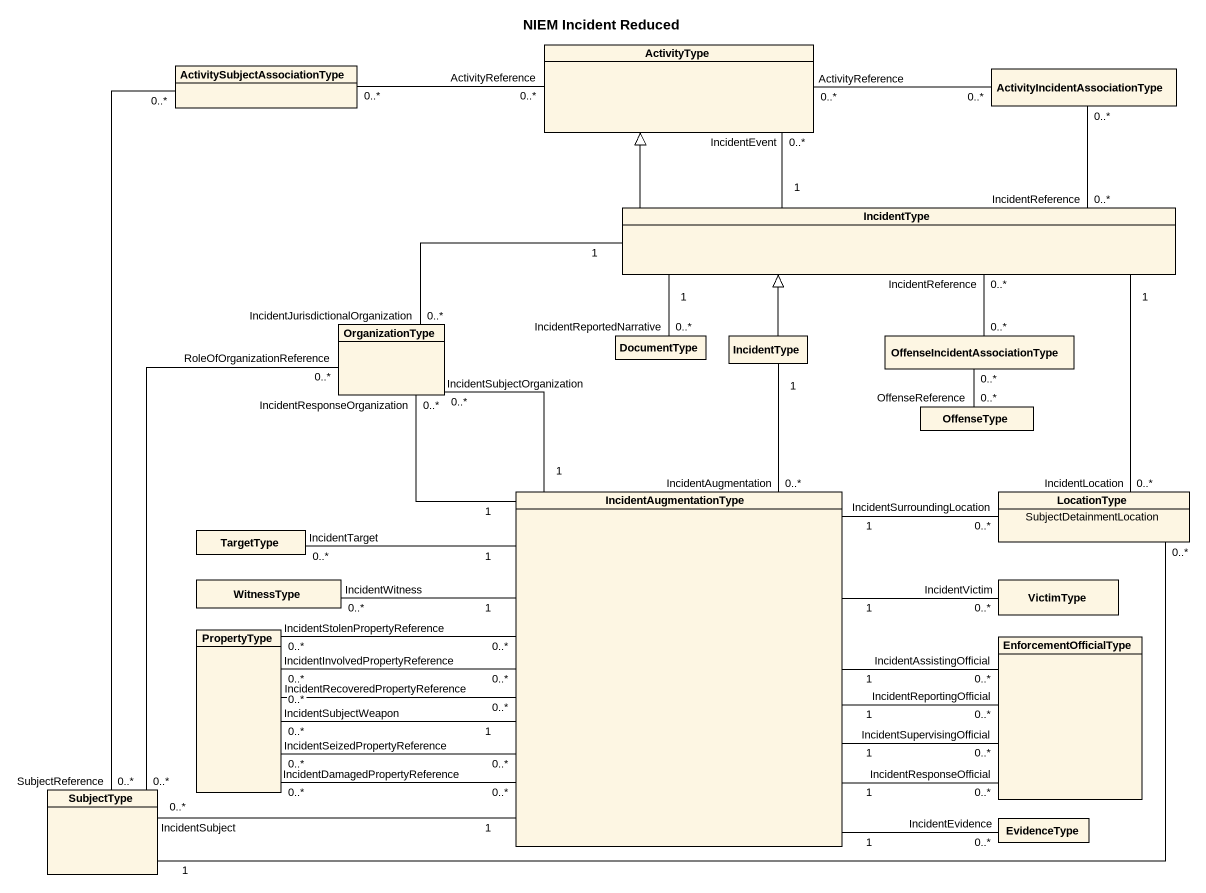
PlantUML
@startuml
title NIEM Incident Reduced
hide circle
hide empty members
class "ActivitySubjectAssociationType" as ActivitySubjectAssociationTy
class ActivityType
class "ActivityIncidentAssociationType" as ActivityIncidentAssociationT
class IncidentType
class OrganizationType
class DocumentType
class "IncidentType" as IncidentType_2
class "OffenseIncidentAssociationType" as OffenseIncidentAssociationTy
class OffenseType
class IncidentAugmentationType
class LocationType
class TargetType
class WitnessType
class VictimType
class PropertyType
class EnforcementOfficialType
class SubjectType
class EvidenceType
ActivitySubjectAssociationTy "0..*" -right- "ActivityReference\n0..*" ActivityType
ActivitySubjectAssociationTy "0..*" -- "SubjectReference\n0..*" SubjectType
ActivityIncidentAssociationT "0..*" -left- "ActivityReference\n0..*" ActivityType
ActivityIncidentAssociationT "0..*" -- "IncidentReference\n0..*" IncidentType
IncidentType "1" -up- "IncidentEvent\n0..*" ActivityType
IncidentType -up-|> ActivityType
IncidentType "1" -left- "IncidentJurisdictionalOrganization\n0..*" OrganizationType
IncidentType "1" -left- "IncidentReportedNarrative\n0..*" DocumentType
IncidentType "1" -- "IncidentLocation\n0..*" LocationType
IncidentType_2 -up-|> IncidentType
IncidentType_2 "1" -- "IncidentAugmentation\n0..*" IncidentAugmentationType
OffenseIncidentAssociationTy "0..*" -up- "IncidentReference\n0..*" IncidentType
OffenseIncidentAssociationTy "0..*" -- "OffenseReference\n0..*" OffenseType
IncidentAugmentationType "1" -up- "IncidentSubjectOrganization\n0..*" OrganizationType
IncidentAugmentationType "1" -up- "IncidentResponseOrganization\n0..*" OrganizationType
IncidentAugmentationType "1" -right- "IncidentSurroundingLocation\n0..*" LocationType
IncidentAugmentationType "1" -left- "IncidentTarget\n0..*" TargetType
IncidentAugmentationType "1" -left- "IncidentWitness\n0..*" WitnessType
IncidentAugmentationType "1" -right- "IncidentVictim\n0..*" VictimType
IncidentAugmentationType "0..*" -left- "IncidentStolenPropertyReference\n0..*" PropertyType
IncidentAugmentationType "0..*" -left- "IncidentSeizedPropertyReference\n0..*" PropertyType
IncidentAugmentationType "1" -left- "IncidentSubjectWeapon\n0..*" PropertyType
IncidentAugmentationType "0..*" -left- "IncidentDamagedPropertyReference\n0..*" PropertyType
IncidentAugmentationType "0..*" -left- "IncidentInvolvedPropertyReference\n0..*" PropertyType
IncidentAugmentationType "0..*" -left- "IncidentRecoveredPropertyReference\n0..*" PropertyType
IncidentAugmentationType "1" -right- "IncidentAssistingOfficial\n0..*" EnforcementOfficialType
IncidentAugmentationType "1" -right- "IncidentResponseOfficial\n0..*" EnforcementOfficialType
IncidentAugmentationType "1" -right- "IncidentSupervisingOfficial\n0..*" EnforcementOfficialType
IncidentAugmentationType "1" -right- "IncidentReportingOfficial\n0..*" EnforcementOfficialType
IncidentAugmentationType "1" -left- "IncidentSubject\n0..*" SubjectType
IncidentAugmentationType "1" -right- "IncidentEvidence\n0..*" EvidenceType
SubjectType "0..*" -up- "RoleOfOrganizationReference\n0..*" OrganizationType
SubjectType "1" -right- "SubjectDetainmentLocation\n0..*" LocationType
@enduml
